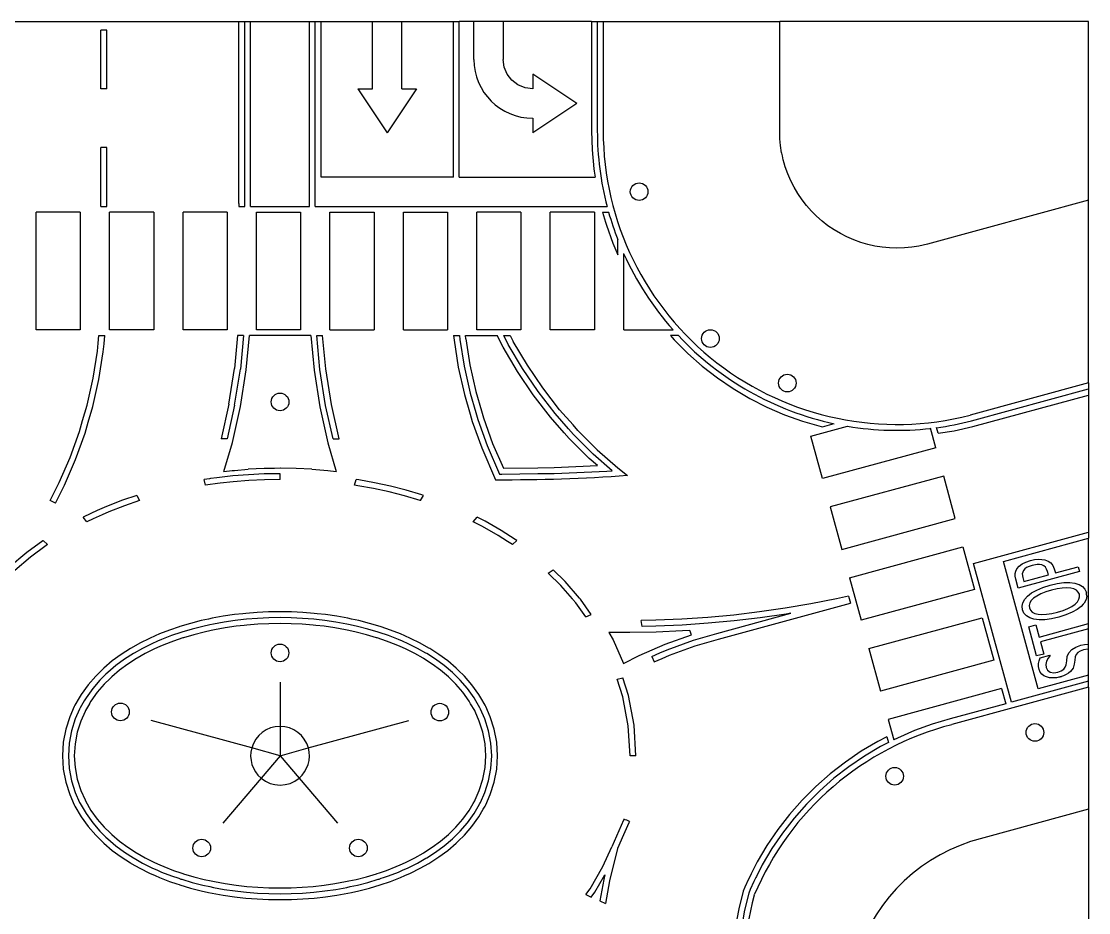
# Model space of a CAD drawing. Extents: x -550 to 0, y -1 to 500.
# Drawn here: x -363.3 to 0, y 196.6 to 500 of the extents above; entities that cross this region are included whole.
import ezdxf

# ---------------------------------------------------------------- set-up
doc = ezdxf.new("R2010")
doc.units = 0
doc.header["$LTSCALE"] = 25.4
doc.layers.get('0').update_dxf_attribs({"color": 13, "linetype": 'CONTINUOUS'})

msp = doc.modelspace()

# ---------------------------------------------------------------- linework, layer by layer
at = {"color": 0}
for p, q in [((-381.24, 500), (-289.24, 500)), ((-289.24, 497), (-289.24, 500)), ((-289.24, 500), (-287.24, 500)), ((-287.24, 499), (-287.24, 500)), ((-287.24, 500), (-285.24, 500)), ((-287.24, 437.01), (-287.24, 499)), ((-285.24, 437.01), (-285.24, 500)), ((-285.24, 500), (-265.24, 500)), ((-265.24, 437.01), (-265.24, 500)), ((-265.24, 500), (-263.24, 500)), ((-263.24, 437.01), (-263.24, 500)), ((-263.24, 500), (-261.24, 500)), ((-261.24, 500), (-243.74, 500)), ((-261.24, 447.01), (-261.24, 500)), ((-243.74, 500), (-233.74, 500)), ((-243.74, 477.01), (-243.74, 500)), ((-233.74, 500), (-216.24, 500)), ((-233.74, 477.01), (-233.74, 500)), ((-216.24, 500), (-214.24, 500)), ((-216.24, 447.01), (-216.24, 500)), ((-214.24, 447.01), (-214.24, 500)), ((-209.24, 500), (-214.24, 500)), ((-209.24, 487.01), (-209.24, 500)), ((-199.24, 500), (-209.24, 500)), ((-169.24, 500), (-199.24, 500)), ((-199.24, 500), (-199.24, 487.01)), ((-169.24, 500), (-169.24, 462.71)), ((-169.24, 500), (-167.24, 500)), ((-167.24, 500), (-167.24, 462.78)), ((-167.24, 500), (-165.24, 500)), ((-165.24, 500), (-165.24, 462.78)), ((-165.24, 500), (-105.1, 500)), ((0, 500), (-105.1, 500)), ((-105.1, 459.95), (-105.1, 500)), ((0, 439.13), (0, 500)), ((-336.24, 477.01), (-336.24, 497.01)), ((-334.24, 497.01), (-336.24, 497.01)), ((-334.24, 477.01), (-334.24, 497.01)), ((-289.24, 438.01), (-289.24, 497)), ((-189.24, 482.01), (-189.24, 477.01)), ((-174.24, 472.01), (-189.24, 482.01)), ((-334.24, 477.01), (-336.24, 477.01)), ((-248.74, 477.01), (-243.74, 477.01)), ((-248.74, 477.01), (-238.74, 462.01)), ((-228.74, 477.01), (-238.74, 462.01)), ((-233.74, 477.01), (-228.74, 477.01)), ((-174.24, 472.01), (-189.24, 462.01)), ((-189.24, 467.01), (-189.24, 462.01)), ((-104.89, 457.77), (-105.1, 459.95)), ((-104.5, 455.29), (-104.89, 457.77)), ((-334.24, 457.01), (-336.24, 457.01)), ((-336.24, 437.01), (-336.24, 457.01)), ((-334.24, 437.01), (-334.24, 457.01)), ((-104.46, 455.1), (-104.5, 455.29)), ((-104.25, 454.16), (-104.46, 455.1)), ((-103.95, 452.84), (-104.25, 454.16)), ((-103.64, 451.75), (-103.95, 452.84)), ((-103.25, 450.42), (-103.64, 451.75)), ((-216.24, 447.01), (-261.24, 447.01)), ((-214.24, 447.01), (-167.99, 447.01)), ((-102.4, 448.06), (-103.25, 450.42)), ((-101.4, 445.76), (-102.4, 448.06)), ((-100.26, 443.52), (-101.4, 445.76)), ((-98.98, 441.36), (-100.26, 443.52)), ((-97.57, 439.28), (-98.98, 441.36)), ((-336.24, 437.01), (-334.24, 437.01)), ((-289.24, 438.01), (-289.24, 437.01)), ((-289.24, 437.01), (-287.24, 437.01)), ((-285.24, 437.01), (-265.24, 437.01)), ((-263.24, 437.01), (-163.89, 437.01)), ((-96.03, 437.3), (-97.57, 439.28)), ((-94.37, 435.41), (-96.03, 437.3)), ((0, 439.13), (-54.82, 424.17)), ((0, 376.93), (0, 439.13)), ((-283.24, 435.01), (-268.24, 435.01)), ((-258.24, 435.01), (-243.24, 435.01)), ((-233.24, 435.01), (-218.24, 435.01)), ((-165.42, 435.01), (-165.1, 433.9)), ((-165.42, 435.01), (-163.36, 435.01)), ((-165.1, 433.9), (-164.46, 431.69)), ((-92.6, 433.64), (-94.37, 435.41)), ((-90.71, 431.98), (-92.6, 433.64)), ((-164.46, 431.69), (-164.15, 430.64)), ((-164.15, 430.64), (-161.94, 424.49)), ((-88.73, 430.44), (-90.71, 431.98)), ((-86.65, 429.03), (-88.73, 430.44)), ((-84.49, 427.75), (-86.65, 429.03)), ((-160.24, 420.57), (-160.24, 425.75)), ((-82.26, 426.61), (-84.49, 427.75)), ((-79.95, 425.61), (-82.26, 426.61)), ((-77.59, 424.76), (-79.95, 425.61)), ((-161.94, 424.49), (-160.24, 420.57)), ((-75.18, 424.06), (-77.59, 424.76)), ((-72.73, 423.51), (-75.18, 424.06)), ((-70.25, 423.12), (-72.73, 423.51)), ((-67.75, 422.88), (-70.25, 423.12)), ((-65.24, 422.81), (-67.75, 422.88)), ((-62.73, 422.88), (-65.24, 422.81)), ((-60.23, 423.12), (-62.73, 422.88)), ((-57.75, 423.51), (-60.23, 423.12)), ((-54.82, 424.17), (-57.75, 423.51)), ((-158.24, 395.01), (-158.24, 420.98)), ((-337.14, 390.4), (-336.89, 393.02)), ((-336.89, 393.02), (-334.88, 393.02)), ((-335.14, 390.22), (-334.88, 393.02)), ((-289.67, 393.01), (-290.74, 381.85)), ((-287.67, 393.01), (-289.67, 393.01)), ((-287.67, 393.01), (-288.75, 381.59)), ((-286.76, 381.34), (-285.66, 393.01)), ((-264.77, 393.01), (-285.66, 393.01)), ((-268.24, 395.01), (-283.24, 395.01)), ((-264.77, 393.01), (-263.65, 381.26)), ((-262.76, 393.01), (-260.75, 393.01)), ((-261.67, 381.51), (-262.76, 393.01)), ((-259.68, 381.76), (-260.75, 393.01)), ((-258.24, 395.01), (-243.24, 395.01)), ((-233.24, 395.01), (-218.24, 395.01)), ((-216.17, 393.01), (-216.02, 391.47)), ((-216.17, 393.01), (-214.16, 393.01)), ((-214.16, 393.01), (-214.04, 391.72)), ((-212.05, 391.97), (-212.15, 393.01)), ((-212.15, 393.01), (-201.35, 393.01)), ((-199.33, 389.06), (-201.35, 393.01)), ((-197.58, 390.02), (-199.11, 393.01)), ((-199.11, 393.01), (-196.85, 393)), ((-196.85, 393), (-195.83, 390.98)), ((-158.24, 395.01), (-141.44, 395.01)), ((-139.61, 393.01), (-142.31, 393.01)), ((-337.39, 387.74), (-337.14, 390.4)), ((-335.4, 387.49), (-335.14, 390.22)), ((-216.02, 391.47), (-214.57, 382.29)), ((-214.04, 391.72), (-212.6, 382.66)), ((-212.05, 391.97), (-210.64, 383.04)), ((-194.44, 380.78), (-199.33, 389.06)), ((-192.75, 381.85), (-197.58, 390.02)), ((-191.06, 382.93), (-195.83, 390.98)), ((-338.85, 378.49), (-337.39, 387.74)), ((-336.89, 378.12), (-335.4, 387.49)), ((-292.66, 369.68), (-290.74, 381.85)), ((-290.7, 369.31), (-288.75, 381.59)), ((-259.72, 369.17), (-261.67, 381.51)), ((-257.75, 369.55), (-259.68, 381.76)), ((-214.57, 382.29), (-212.49, 372.97)), ((-212.6, 382.66), (-210.55, 373.47)), ((-210.64, 383.04), (-208.61, 373.96)), ((-187.42, 374.01), (-192.75, 381.85)), ((-185.8, 375.18), (-191.06, 382.93)), ((-340.89, 369.36), (-338.85, 378.49)), ((-288.73, 368.93), (-286.76, 381.34)), ((-263.65, 381.26), (-261.68, 368.8)), ((-189.04, 372.83), (-194.44, 380.78)), ((-180.06, 367.78), (-185.8, 375.18)), ((0, 376.93), (-40.37, 365.92)), ((-39.87, 363.98), (0, 374.86)), ((0, 376.93), (0, 374.86)), ((0, 374.86), (0, 372.79)), ((-212.49, 372.97), (-210.55, 366.3)), ((-210.55, 373.47), (-208.63, 366.86)), ((-208.61, 373.96), (-206.71, 367.42)), ((-183.15, 365.23), (-189.04, 372.83)), ((-181.6, 366.51), (-187.42, 374.01)), ((-39.4, 362.03), (0, 372.79)), ((0, 372.79), (0, 326.14)), ((-342.42, 364.1), (-340.89, 369.36)), ((-340.5, 363.54), (-338.96, 368.86)), ((-292.66, 369.68), (-295.31, 357.83)), ((-290.7, 369.31), (-293.26, 357.83)), ((-291.47, 356.67), (-288.73, 368.93)), ((-261.68, 368.8), (-258.93, 356.49)), ((-257.18, 357.83), (-259.72, 369.17)), ((-255.13, 357.83), (-257.75, 369.55)), ((-206.71, 367.42), (-206.02, 365.03)), ((-175.5, 362.61), (-180.06, 367.78)), ((-343.51, 360.37), (-342.42, 364.1)), ((-341.6, 359.75), (-340.5, 363.54)), ((-210.55, 366.3), (-209.82, 363.8)), ((-209.82, 363.8), (-206.59, 354.81)), ((-208.63, 366.86), (-207.92, 364.42)), ((-207.92, 364.42), (-204.73, 355.55)), ((-206.02, 365.03), (-202.87, 356.29)), ((-178.5, 359.97), (-183.15, 365.23)), ((-177, 361.29), (-181.6, 366.51)), ((-346.68, 351.56), (-343.51, 360.37)), ((-344.82, 350.82), (-341.6, 359.75)), ((-176.79, 358.02), (-178.5, 359.97)), ((-175.33, 359.39), (-177, 361.29)), ((-173.87, 360.76), (-175.5, 362.61)), ((-167.25, 354.14), (-173.87, 360.76)), ((-94.52, 358.8), (-82.05, 362.21)), ((-90.64, 361.94), (-86.57, 363.05)), ((-51.98, 354.86), (-53.78, 361.46)), ((-51.24, 359.75), (-51.77, 361.68)), ((-293.26, 357.83), (-295.31, 357.83)), ((-294.35, 346.77), (-291.47, 356.67)), ((-258.93, 356.49), (-256.1, 346.77)), ((-257.18, 357.83), (-255.13, 357.83)), ((-202.87, 356.29), (-199.22, 347.86)), ((-169.99, 351.22), (-176.79, 358.02)), ((-168.62, 352.68), (-175.33, 359.39)), ((-90.57, 344.33), (-94.52, 358.8)), ((-206.59, 354.81), (-201.86, 343.89)), ((-204.73, 355.55), (-200.54, 345.87)), ((-162.2, 347.02), (-168.62, 352.68)), ((-167.25, 354.14), (-160.23, 347.95)), ((-51.98, 354.86), (-90.57, 344.33)), ((-350.4, 342.97), (-346.68, 351.56)), ((-348.59, 342.11), (-344.82, 350.82)), ((-167.18, 348.75), (-169.99, 351.22)), ((-294.35, 346.77), (-291.53, 347.08)), ((-291.53, 347.08), (-290.72, 347.15)), ((-290.72, 347.15), (-286.1, 347.51)), ((-275.24, 344.01), (-275.24, 346.01)), ((-264.37, 347.51), (-269.8, 347.77)), ((-264.37, 347.51), (-258.94, 347.08)), ((-258.94, 347.08), (-256.1, 346.77)), ((-160.23, 347.95), (-156.96, 345.41)), ((-49.35, 345.22), (-87.94, 334.69)), ((-45.4, 330.75), (-49.35, 345.22)), ((-353.48, 336.9), (-350.4, 342.97)), ((-351.7, 336), (-348.59, 342.11)), ((-300.58, 342.06), (-301.11, 344.01)), ((-296.72, 344.65), (-298.92, 344.33)), ((-249.9, 342.06), (-249.36, 344.01)), ((-324.02, 338.62), (-323.04, 336.84)), ((-227.43, 336.84), (-226.45, 338.62)), ((-351.7, 336), (-353.48, 336.9)), ((-87.94, 334.69), (-83.99, 320.22)), ((-340.97, 329.61), (-342.28, 331.2)), ((-209.5, 329.61), (-208.19, 331.2)), ((-83.99, 320.22), (-45.4, 330.75)), ((-39.16, 315.46), (0, 326.14)), ((-28.98, 316.16), (0, 324.07)), ((0, 326.14), (0, 324.07)), ((0, 294.96), (0, 324.07)), ((-355.89, 323.25), (-354.35, 321.86)), ((-196.12, 321.86), (-194.59, 323.25)), ((-81.36, 310.57), (-42.77, 321.1)), ((-42.77, 321.1), (-38.82, 306.63)), ((-17.14, 272.75), (-28.98, 316.16)), ((-183.98, 312.17), (-182.3, 313.31)), ((-26.26, 268.18), (-39.16, 315.46)), ((-3.1, 312.7), (-24, 307)), ((-11.34, 312.21), (-3.54, 314.33)), ((-3.54, 314.33), (-3.1, 312.7)), ((-81.36, 310.57), (-77.41, 296.1)), ((-22.06, 309.28), (-13.71, 311.56)), ((-38.82, 306.63), (-77.41, 296.1)), ((-0.71, 305.13), (-0.76, 305.58)), ((-125.99, 289.69), (-81.08, 301.94)), ((-94.51, 301.67), (-103.25, 300.19)), ((-85.81, 303.37), (-94.51, 301.67)), ((-81.72, 304.28), (-85.81, 303.37)), ((-81.72, 304.28), (-81.08, 301.94)), ((-0.62, 304.35), (-0.71, 305.13)), ((-171.14, 297.28), (-169.28, 298.12)), ((-126.53, 291.61), (-101.36, 298.48)), ((-112.02, 298.93), (-120.82, 297.89)), ((-103.25, 300.19), (-112.02, 298.93)), ((-102.94, 298.22), (-111.76, 296.95)), ((-101.36, 298.48), (-102.94, 298.22)), ((-147.35, 296.09), (-152.36, 296)), ((-151.94, 294.01), (-152.36, 296)), ((-138.49, 296.47), (-147.35, 296.09)), ((-138.38, 294.47), (-147.29, 294.09)), ((-129.65, 297.07), (-138.49, 296.47)), ((-129.49, 295.07), (-138.38, 294.47)), ((-120.82, 297.89), (-129.65, 297.07)), ((-120.61, 295.9), (-129.49, 295.07)), ((-111.76, 296.95), (-120.61, 295.9)), ((-20.41, 293.82), (-17.94, 294.5)), ((-17.94, 294.5), (-16.81, 290.38)), ((-16.81, 290.38), (0, 294.96)), ((0, 293.21), (0, 294.96)), ((-156.19, 291.94), (-163.34, 291.99)), ((-163.34, 291.99), (-161.88, 289.47)), ((-147.23, 292.09), (-156.19, 291.94)), ((-147.29, 294.09), (-151.94, 294.01)), ((-138.27, 292.48), (-147.23, 292.09)), ((-144.17, 287.95), (-135.18, 291.18)), ((-135.71, 292.65), (-138.27, 292.48)), ((-135.18, 291.18), (-135.71, 292.65)), ((-134.5, 289.3), (-126.53, 291.61)), ((-17.71, 283.95), (-20.41, 293.82)), ((0, 293.21), (-16.37, 288.74)), ((0, 287.98), (0, 293.21)), ((-161.88, 289.47), (-158.28, 281.43)), ((-152.99, 284.13), (-144.17, 287.95)), ((-143.43, 286.08), (-134.5, 289.3)), ((-142.69, 284.22), (-133.89, 287.4)), ((-133.89, 287.4), (-125.99, 289.69)), ((-16.37, 288.74), (-15.24, 284.62)), ((0, 286.21), (0, 287.98)), ((-158.28, 281.43), (-152.99, 284.13)), ((-148.71, 283.8), (-145.96, 284.99)), ((-148.71, 283.8), (-147.92, 281.96)), ((-145.96, 284.99), (-143.43, 286.08)), ((-145.17, 283.15), (-142.69, 284.22)), ((-15.24, 284.62), (-17.71, 283.95)), ((-16.5, 283.32), (-13.18, 284.23)), ((-13.18, 284.23), (-13.14, 284.11)), ((0, 277.42), (0, 286.21)), ((-147.92, 281.96), (-145.17, 283.15)), ((-160.51, 276.05), (-158.55, 276.5)), ((0, 277.42), (-17.14, 272.75)), ((-9.21, 276.98), (-10.17, 276.72)), ((0, 275.89), (0, 277.42)), ((-275.24, 275), (-275.24, 260)), ((-29.61, 272.86), (-68.2, 262.33)), ((0, 273.28), (-46.56, 260.57)), ((-29.61, 272.86), (-28.19, 267.66)), ((0, 275.35), (-26.26, 268.18)), ((0, 275.35), (0, 275.89)), ((0, 273.28), (0, 275.35)), ((0, 273.28), (0, 231.81)), ((-28.19, 267.66), (-47.1, 262.5)), ((-284.87, 252.63), (-319.12, 261.98)), ((-265.61, 252.63), (-231.35, 261.98)), ((-68.2, 262.33), (-66.31, 255.4)), ((-275.24, 260), (-275.24, 252)), ((-68.66, 256.45), (-68.13, 254.48)), ((-275.24, 250), (-284.87, 252.63)), ((-275.24, 250), (-265.61, 252.63)), ((-275.24, 252), (-275.24, 250)), ((-275.24, 250), (-281.7, 242.39)), ((-275.24, 250), (-268.78, 242.39)), ((-154.1, 250), (-156.1, 250)), ((-281.7, 242.39), (-294.76, 227)), ((-268.78, 242.39), (-255.72, 227)), ((0, 231.81), (-35.72, 222.07)), ((0, 231.81), (0, 0)), ((-158.35, 228.02), (-162.25, 219)), ((-158.24, 228.23), (-158.35, 228.02)), ((-156.53, 227.16), (-158.3, 223.08)), ((-156.33, 227.57), (-156.53, 227.16)), ((-158.3, 223.08), (-160.35, 218.36)), ((-165.31, 212.28), (-162.25, 219)), ((-160.35, 218.36), (-163.08, 207.44)), ((-165.04, 207.86), (-166.38, 200.56)), ((-164.64, 209.46), (-165.04, 207.86)), ((-163.08, 207.44), (-164.51, 199.71)), ((-171.14, 202.72), (-169.28, 201.88)), ((-166.38, 200.56), (-164.51, 199.71))]:
    msp.add_line(p, q, dxfattribs=at)
at = {"color": 7}
for p, q in [((-358.24, 395.01), (-358.24, 435.01)), ((-343.24, 435.01), (-358.24, 435.01)), ((-343.24, 435.01), (-343.24, 395.01)), ((-333.24, 395.01), (-333.24, 435.01)), ((-318.24, 435.01), (-333.24, 435.01)), ((-308.24, 395.01), (-308.24, 435.01)), ((-293.24, 435.01), (-308.24, 435.01)), ((-293.24, 435.01), (-293.24, 395.01)), ((-283.24, 395.01), (-283.24, 435.01)), ((-268.24, 435.01), (-268.24, 395.01)), ((-258.24, 395.01), (-258.24, 435.01)), ((-243.24, 435.01), (-243.24, 395.01)), ((-233.24, 395.01), (-233.24, 435.01)), ((-218.24, 435.01), (-218.24, 395.01)), ((-208.24, 395.01), (-208.24, 435.01)), ((-193.24, 435.01), (-208.24, 435.01)), ((-193.24, 435.01), (-193.24, 395.01)), ((-183.24, 395.01), (-183.24, 435.01)), ((-168.24, 435.01), (-183.24, 435.01)), ((-168.24, 435.01), (-168.24, 395.01)), ((-343.24, 395.01), (-358.24, 395.01)), ((-318.24, 395.01), (-333.24, 395.01)), ((-293.24, 395.01), (-308.24, 395.01)), ((-193.24, 395.01), (-208.24, 395.01)), ((-168.24, 395.01), (-183.24, 395.01)), ((-338.96, 368.86), (-336.89, 378.12)), ((-74.78, 286.45), (-36.19, 296.98)), ((-36.19, 296.98), (-32.24, 282.51)), ((-74.78, 286.45), (-70.83, 271.98)), ((-32.24, 282.51), (-70.83, 271.98))]:
    msp.add_line(p, q, dxfattribs=at)
at = {"color": 250}
msp.add_line((-318.24, 435.01), (-318.24, 395.01), dxfattribs=at)
at = {"color": 0}
for points in [[(-189.24, 477.01, 0), (-191.82, 477.36, 0), (-194.24, 478.35, 0), (-196.31, 479.94, 0), (-197.9, 482.01, 0), (-198.9, 484.43, 0), (-199.24, 487.01, 0)], [(-169.24, 462.71, 0), (-169.03, 456.25, 0), (-168.42, 449.8, 0)], [(-168.42, 449.8, 0), (-168.42, 449.74, 0), (-168.3, 449.01, 0)], [(-168.3, 449.01, 0), (-167.99, 447.01, 0)], [(-142.31, 393.01, 0), (-141.75, 392.37, 0), (-141.05, 391.58, 0), (-136.43, 386.96, 0), (-131.53, 382.64, 0), (-126.37, 378.64, 0), (-120.96, 374.96, 0), (-115.34, 371.64, 0), (-109.52, 368.67, 0), (-103.52, 366.08, 0), (-97.38, 363.86, 0), (-95.78, 363.4, 0)], [(-95.78, 363.4, 0), (-91.1, 362.04, 0), (-90.64, 361.94, 0)], [(-51.24, 359.75, 0), (-45.75, 360.62, 0), (-39.4, 362.03, 0)], [(-275.24, 346.01, 0), (-280.61, 345.92, 0), (-285.98, 345.67, 0), (-291.35, 345.25, 0), (-294.91, 344.85, 0)], [(-279.03, 347.8, 0), (-280.67, 347.77, 0), (-286.1, 347.51, 0)], [(-277.13, 347.83, 0), (-279.03, 347.8, 0)], [(-275.24, 347.86, 0), (-277.13, 347.83, 0)], [(-275.06, 347.86, 0), (-275.24, 347.86, 0)], [(-269.8, 347.77, 0), (-275.06, 347.86, 0)], [(-200.54, 345.87, 0), (-199.78, 345.85, 0), (-187.5, 346.02, 0), (-181.9, 346.09, 0), (-164.04, 346.88, 0), (-162.2, 347.02, 0)], [(-199.22, 347.86, 0), (-187.53, 348.02, 0), (-181.96, 348.09, 0), (-167.18, 348.75, 0)], [(-299.24, 344.28, 0), (-301.11, 344.01, 0)], [(-299.85, 342.17, 0), (-300.58, 342.06, 0)], [(-295.64, 342.75, 0), (-296.47, 342.66, 0), (-299.85, 342.17, 0)], [(-298.92, 344.33, 0), (-299.24, 344.28, 0)], [(-294.91, 344.85, 0), (-296.72, 344.65, 0)], [(-275.24, 344.01, 0), (-280.55, 343.93, 0), (-285.86, 343.67, 0), (-291.16, 343.25, 0), (-295.64, 342.75, 0)], [(-227.43, 336.84, 0), (-227.55, 336.88, 0), (-232.84, 338.45, 0), (-238.13, 339.79, 0), (-243.42, 340.94, 0), (-248.71, 341.89, 0), (-249.9, 342.06, 0)], [(-226.45, 338.62, 0), (-226.95, 338.79, 0), (-232.31, 340.38, 0), (-237.67, 341.74, 0), (-243.03, 342.9, 0), (-248.39, 343.87, 0), (-249.36, 344.01, 0)], [(-324.02, 338.62, 0), (-328.9, 336.97, 0), (-334.28, 334.88, 0), (-337.46, 333.48, 0), (-339.68, 332.5, 0), (-342.28, 331.2, 0)], [(-323.04, 336.84, 0), (-328.21, 335.09, 0), (-333.51, 333.03, 0), (-335.76, 332.04, 0)], [(-335.76, 332.04, 0), (-338.83, 330.69, 0), (-340.97, 329.61, 0)], [(-195.22, 323.66, 0), (-199.94, 326.7, 0), (-205.38, 329.79, 0), (-208.19, 331.2, 0)], [(-197.81, 322.95, 0), (-200.97, 324.99, 0), (-206.32, 328.02, 0), (-209.5, 329.61, 0)], [(-194.59, 323.25, 0), (-195.22, 323.66, 0)], [(-354.35, 321.86, 0), (-354.86, 321.54, 0), (-360.22, 317.59, 0), (-365.55, 313.08, 0), (-366.49, 312.17, 0)], [(-355.89, 323.25, 0), (-356, 323.18, 0), (-361.46, 319.16, 0), (-362.78, 318.05, 0)], [(-196.12, 321.86, 0), (-197.81, 322.95, 0)], [(-362.78, 318.05, 0), (-366.33, 315.05, 0)], [(-24, 307, 0), (-24.84, 310.08, 0), (-25.04, 311.11, 0), (-25.04, 312.02, 0), (-24.83, 312.85, 0), (-24.41, 313.64, 0), (-23.67, 314.5, 0), (-22.68, 315.27, 0), (-21.4, 315.93, 0), (-19.81, 316.46, 0)], [(-19.81, 316.46, 0), (-18.47, 316.76, 0), (-17.16, 316.88, 0), (-15.94, 316.85, 0), (-14.87, 316.66, 0), (-13.75, 316.23, 0), (-12.85, 315.61, 0), (-12.18, 314.75, 0), (-11.71, 313.59, 0), (-11.34, 312.21, 0)], [(-173.25, 303.58, 0), (-178.2, 309.29, 0), (-182.3, 313.31, 0)], [(-13.71, 311.56, 0), (-14.01, 312.67, 0), (-14.32, 313.55, 0), (-14.72, 314.2, 0), (-15.26, 314.65, 0), (-15.97, 314.94, 0), (-16.72, 315.08, 0), (-17.49, 315.1, 0), (-19.28, 314.79, 0), (-20.28, 314.46, 0), (-21.1, 314.05, 0), (-21.75, 313.58, 0), (-22.23, 313.04, 0), (-22.6, 311.96, 0), (-22.43, 310.63, 0), (-22.06, 309.28, 0)], [(-175.72, 303.37, 0), (-179.66, 307.92, 0), (-183.98, 312.17, 0)], [(-20.78, 304.37, 0), (-19.41, 305.41, 0), (-17.67, 306.39, 0), (-15.57, 307.28, 0), (-13.13, 308.05, 0), (-10.68, 308.61, 0), (-8.43, 308.92, 0), (-6.42, 308.97, 0), (-4.69, 308.76, 0), (-3.69, 308.45, 0)], [(-12.66, 306.35, 0), (-14.6, 305.75, 0), (-16.27, 305.08, 0), (-17.65, 304.36, 0), (-18.72, 303.62, 0), (-19.52, 302.82, 0), (-20.02, 302, 0), (-20.23, 301.16, 0), (-20.14, 300.31, 0)], [(-3.17, 304.94, 0), (-3.52, 305.71, 0), (-4.13, 306.32, 0), (-4.99, 306.77, 0), (-6.09, 307.06, 0), (-7.42, 307.17, 0), (-8.96, 307.09, 0), (-10.71, 306.81, 0), (-12.66, 306.35, 0)], [(-3.69, 308.45, 0), (-3.2, 308.3, 0), (-2.06, 307.6, 0), (-1.25, 306.69, 0), (-0.95, 306, 0)], [(-0.95, 306, 0), (-0.76, 305.58, 0)], [(-175.57, 303.2, 0), (-175.72, 303.37, 0)], [(-171.14, 297.28, 0), (-174.56, 302.03, 0), (-175.57, 303.2, 0)], [(-173.1, 303.4, 0), (-173.25, 303.58, 0)], [(-169.28, 298.12, 0), (-172.99, 303.27, 0), (-173.1, 303.4, 0)], [(-22.54, 299.64, 0), (-22.68, 300.88, 0), (-22.41, 302.1, 0), (-21.77, 303.27, 0), (-20.78, 304.37, 0)], [(-1.83, 301.62, 0), (-2.53, 300.85, 0), (-3.91, 299.8, 0), (-5.66, 298.83, 0), (-7.75, 297.95, 0), (-10.16, 297.19, 0), (-12.67, 296.61, 0), (-14.9, 296.31, 0), (-16.88, 296.27, 0), (-18.63, 296.47, 0), (-20.06, 296.92, 0), (-21.2, 297.6, 0), (-22.04, 298.51, 0), (-22.54, 299.64, 0)], [(-17.23, 298.17, 0), (-15.91, 298.07, 0), (-14.35, 298.15, 0), (-12.58, 298.43, 0), (-10.63, 298.89, 0), (-8.71, 299.48, 0), (-7.07, 300.14, 0), (-5.7, 300.85, 0), (-4.61, 301.62, 0), (-3.8, 302.43, 0), (-3.29, 303.26, 0), (-3.08, 304.09, 0), (-3.17, 304.94, 0)], [(-0.62, 304.35, 0), (-0.87, 303.15, 0), (-1.51, 301.98, 0), (-1.83, 301.62, 0)], [(-290.73, 298.02, 0), (-294.54, 297.47, 0)], [(-287.89, 298.34, 0), (-290.73, 298.02, 0)], [(-286.89, 298.45, 0), (-287.89, 298.34, 0)], [(-283.02, 298.76, 0), (-286.89, 298.45, 0)], [(-279.13, 298.94, 0), (-283.02, 298.76, 0)], [(-275.24, 299, 0), (-279.13, 298.94, 0)], [(-271.34, 298.94, 0), (-275.24, 299, 0)], [(-267.46, 298.76, 0), (-271.34, 298.94, 0)], [(-263.59, 298.45, 0), (-267.46, 298.76, 0)], [(-262.58, 298.34, 0), (-263.59, 298.45, 0)], [(-259.74, 298.02, 0), (-262.58, 298.34, 0)], [(-255.93, 297.47, 0), (-259.74, 298.02, 0)], [(-20.14, 300.31, 0), (-19.78, 299.51, 0), (-19.19, 298.9, 0), (-18.35, 298.45, 0), (-17.23, 298.17, 0)], [(-305.69, 295.05, 0), (-309.29, 293.99, 0)], [(-302.03, 295.99, 0), (-305.69, 295.05, 0)], [(-299.54, 296.52, 0), (-302.03, 295.99, 0)], [(-299.12, 294.57, 0), (-301.57, 294.04, 0)], [(-298.31, 296.79, 0), (-299.54, 296.52, 0)], [(-297.92, 294.83, 0), (-299.12, 294.57, 0)], [(-294.54, 297.47, 0), (-298.31, 296.79, 0)], [(-294.22, 295.49, 0), (-297.92, 294.83, 0)], [(-290.48, 296.04, 0), (-294.22, 295.49, 0)], [(-287.67, 296.35, 0), (-290.48, 296.04, 0)], [(-287.45, 294.36, 0), (-290.22, 294.05, 0)], [(-286.7, 296.46, 0), (-287.67, 296.35, 0)], [(-286.51, 294.47, 0), (-287.45, 294.36, 0)], [(-282.89, 296.76, 0), (-286.7, 296.46, 0)], [(-282.77, 294.77, 0), (-286.51, 294.47, 0)], [(-279.07, 296.94, 0), (-282.89, 296.76, 0)], [(-279.01, 294.94, 0), (-282.77, 294.77, 0)], [(-275.24, 297, 0), (-279.07, 296.94, 0)], [(-275.24, 295, 0), (-279.01, 294.94, 0)], [(-271.4, 296.94, 0), (-275.24, 297, 0)], [(-271.47, 294.94, 0), (-275.24, 295, 0)], [(-267.71, 294.77, 0), (-271.47, 294.94, 0)], [(-267.58, 296.76, 0), (-271.4, 296.94, 0)], [(-263.97, 294.47, 0), (-267.71, 294.77, 0)], [(-263.78, 296.46, 0), (-267.58, 296.76, 0)], [(-263.03, 294.36, 0), (-263.97, 294.47, 0)], [(-262.8, 296.35, 0), (-263.78, 296.46, 0)], [(-260.25, 294.05, 0), (-263.03, 294.36, 0)], [(-260, 296.04, 0), (-262.8, 296.35, 0)], [(-256.25, 295.49, 0), (-260, 296.04, 0)], [(-252.55, 294.83, 0), (-256.25, 295.49, 0)], [(-252.17, 296.79, 0), (-255.93, 297.47, 0)], [(-251.36, 294.57, 0), (-252.55, 294.83, 0)], [(-250.93, 296.52, 0), (-252.17, 296.79, 0)], [(-248.9, 294.04, 0), (-251.36, 294.57, 0)], [(-248.45, 295.99, 0), (-250.93, 296.52, 0)], [(-244.78, 295.05, 0), (-248.45, 295.99, 0)], [(-241.18, 293.99, 0), (-244.78, 295.05, 0)], [(-317.74, 290.8, 0), (-319.68, 289.95, 0)], [(-316.29, 291.44, 0), (-317.74, 290.8, 0)], [(-312.83, 292.79, 0), (-316.29, 291.44, 0)], [(-312.15, 290.91, 0), (-315.53, 289.59, 0)], [(-309.62, 293.87, 0), (-312.83, 292.79, 0)], [(-308.98, 291.98, 0), (-312.15, 290.91, 0)], [(-309.29, 293.99, 0), (-309.62, 293.87, 0)], [(-308.69, 292.08, 0), (-308.98, 291.98, 0)], [(-305.16, 293.12, 0), (-308.69, 292.08, 0)], [(-304.63, 291.19, 0), (-308.08, 290.17, 0)], [(-301.57, 294.04, 0), (-305.16, 293.12, 0)], [(-301.11, 292.09, 0), (-304.63, 291.19, 0)], [(-298.69, 292.61, 0), (-301.11, 292.09, 0)], [(-297.53, 292.87, 0), (-298.69, 292.61, 0)], [(-293.9, 293.52, 0), (-297.53, 292.87, 0)], [(-290.22, 294.05, 0), (-293.9, 293.52, 0)], [(-256.58, 293.52, 0), (-260.25, 294.05, 0)], [(-252.94, 292.87, 0), (-256.58, 293.52, 0)], [(-251.78, 292.61, 0), (-252.94, 292.87, 0)], [(-249.36, 292.09, 0), (-251.78, 292.61, 0)], [(-245.84, 291.19, 0), (-249.36, 292.09, 0)], [(-245.31, 293.12, 0), (-248.9, 294.04, 0)], [(-242.39, 290.17, 0), (-245.84, 291.19, 0)], [(-241.78, 292.08, 0), (-245.31, 293.12, 0)], [(-241.49, 291.98, 0), (-241.78, 292.08, 0)], [(-238.33, 290.91, 0), (-241.49, 291.98, 0)], [(-240.85, 293.87, 0), (-241.18, 293.99, 0)], [(-237.64, 292.79, 0), (-240.85, 293.87, 0)], [(-234.95, 289.59, 0), (-238.33, 290.91, 0)], [(-234.18, 291.44, 0), (-237.64, 292.79, 0)], [(-232.73, 290.8, 0), (-234.18, 291.44, 0)], [(-230.8, 289.95, 0), (-232.73, 290.8, 0)], [(-322.98, 288.3, 0), (-325.9, 286.65, 0)], [(-319.68, 289.95, 0), (-322.98, 288.3, 0)], [(-318.83, 288.14, 0), (-322.04, 286.53, 0)], [(-316.94, 288.97, 0), (-318.83, 288.14, 0)], [(-316.13, 287.14, 0), (-317.97, 286.33, 0)], [(-315.53, 289.59, 0), (-316.94, 288.97, 0)], [(-314.76, 287.75, 0), (-316.13, 287.14, 0)], [(-311.46, 289.03, 0), (-314.76, 287.75, 0)], [(-308.34, 290.09, 0), (-311.46, 289.03, 0)], [(-308.08, 290.17, 0), (-308.34, 290.09, 0)], [(-242.14, 290.09, 0), (-242.39, 290.17, 0)], [(-239.01, 289.03, 0), (-242.14, 290.09, 0)], [(-235.71, 287.75, 0), (-239.01, 289.03, 0)], [(-234.34, 287.14, 0), (-235.71, 287.75, 0)], [(-233.54, 288.97, 0), (-234.95, 289.59, 0)], [(-232.5, 286.33, 0), (-234.34, 287.14, 0)], [(-231.65, 288.14, 0), (-233.54, 288.97, 0)], [(-228.44, 286.53, 0), (-231.65, 288.14, 0)], [(-227.49, 288.3, 0), (-230.8, 289.95, 0)], [(-224.58, 286.65, 0), (-227.49, 288.3, 0)], [(-13.14, 284.11, 0), (-13.81, 283.21, 0), (-14.33, 282.17, 0), (-14.58, 281.1, 0), (-14.48, 280.07, 0), (-13.98, 279.1, 0), (-13.08, 278.48, 0), (-11.89, 278.24, 0), (-10.51, 278.43, 0), (-9.34, 278.86, 0), (-8.5, 279.42, 0), (-7.95, 280.11, 0), (-7.67, 280.93, 0), (-7.48, 282.34, 0), (-7.26, 283.74, 0), (-6.73, 285.06, 0), (-5.78, 286.14, 0), (-4.41, 286.98, 0), (-2.65, 287.62, 0), (-1.42, 287.88, 0), (-0.16, 287.98, 0), (0, 287.98, 0)], [(-329.31, 284.47, 0), (-332.33, 282.25, 0)], [(-326.19, 286.48, 0), (-329.31, 284.47, 0)], [(-325.16, 284.76, 0), (-328.18, 282.82, 0)], [(-325.9, 286.65, 0), (-326.19, 286.48, 0)], [(-324.91, 284.91, 0), (-325.16, 284.76, 0)], [(-322.04, 286.53, 0), (-324.91, 284.91, 0)], [(-321.1, 284.77, 0), (-323.92, 283.17, 0)], [(-317.97, 286.33, 0), (-321.1, 284.77, 0)], [(-229.38, 284.77, 0), (-232.5, 286.33, 0)], [(-226.55, 283.17, 0), (-229.38, 284.77, 0)], [(-225.56, 284.91, 0), (-228.44, 286.53, 0)], [(-225.32, 284.76, 0), (-225.56, 284.91, 0)], [(-222.3, 282.82, 0), (-225.32, 284.76, 0)], [(-224.28, 286.48, 0), (-224.58, 286.65, 0)], [(-221.16, 284.47, 0), (-224.28, 286.48, 0)], [(-218.14, 282.25, 0), (-221.16, 284.47, 0)], [(0, 286.21, 0), (-0.28, 286.25, 0), (-1.75, 286.04, 0), (-2.86, 285.64, 0), (-3.69, 285.12, 0), (-4.24, 284.47, 0), (-4.54, 283.65, 0), (-4.72, 282.49, 0), (-4.89, 281.17, 0), (-5.29, 279.84, 0), (-5.67, 279.23, 0), (-6.19, 278.64, 0), (-6.85, 278.1, 0), (-7.65, 277.61, 0), (-8.61, 277.18, 0), (-9.21, 276.98, 0)], [(-335.23, 279.8, 0), (-335.9, 279.13, 0)], [(-332.33, 282.25, 0), (-335.23, 279.8, 0)], [(-331.09, 280.68, 0), (-333.88, 278.32, 0)], [(-328.18, 282.82, 0), (-331.09, 280.68, 0)], [(-327.04, 281.17, 0), (-329.85, 279.1, 0)], [(-324.12, 283.05, 0), (-327.04, 281.17, 0)], [(-323.92, 283.17, 0), (-324.12, 283.05, 0)], [(-226.35, 283.05, 0), (-226.55, 283.17, 0)], [(-223.43, 281.17, 0), (-226.35, 283.05, 0)], [(-220.62, 279.1, 0), (-223.43, 281.17, 0)], [(-219.38, 280.68, 0), (-222.3, 282.82, 0)], [(-216.59, 278.32, 0), (-219.38, 280.68, 0)], [(-215.25, 279.8, 0), (-218.14, 282.25, 0)], [(-214.57, 279.13, 0), (-215.25, 279.8, 0)], [(-16.85, 279.31, 0), (-17.04, 280.33, 0), (-17.04, 281.35, 0), (-16.85, 282.35, 0), (-16.5, 283.32, 0)], [(-337.99, 277.09, 0), (-340.58, 274.1, 0)], [(-335.9, 279.13, 0), (-337.99, 277.09, 0)], [(-334.5, 277.71, 0), (-336.53, 275.72, 0)], [(-333.1, 276.28, 0), (-335.07, 274.35, 0)], [(-333.88, 278.32, 0), (-334.5, 277.71, 0)], [(-332.53, 276.84, 0), (-333.1, 276.28, 0)], [(-329.85, 279.1, 0), (-332.53, 276.84, 0)], [(-217.94, 276.84, 0), (-220.62, 279.1, 0)], [(-217.37, 276.28, 0), (-217.94, 276.84, 0)], [(-215.41, 274.35, 0), (-217.37, 276.28, 0)], [(-215.97, 277.71, 0), (-216.59, 278.32, 0)], [(-213.95, 275.72, 0), (-215.97, 277.71, 0)], [(-212.49, 277.09, 0), (-214.57, 279.13, 0)], [(-209.9, 274.1, 0), (-212.49, 277.09, 0)], [(-154.1, 250, 0), (-154.75, 260.43, 0), (-156.66, 270.51, 0), (-158.55, 276.5, 0)], [(-10.17, 276.72, 0), (-10.99, 276.55, 0), (-12.16, 276.46, 0), (-13.28, 276.55, 0), (-14.33, 276.81, 0), (-15.25, 277.23, 0), (-15.98, 277.78, 0), (-16.51, 278.47, 0), (-16.85, 279.31, 0)], [(-340.58, 274.1, 0), (-342.95, 270.8, 0)], [(-339, 272.86, 0), (-341.27, 269.71, 0)], [(-336.53, 275.72, 0), (-339, 272.86, 0)], [(-335.07, 274.35, 0), (-337.43, 271.62, 0)], [(-213.04, 271.62, 0), (-215.41, 274.35, 0)], [(-211.47, 272.86, 0), (-213.95, 275.72, 0)], [(-209.2, 269.71, 0), (-211.47, 272.86, 0)], [(-207.52, 270.8, 0), (-209.9, 274.1, 0)], [(-156.1, 250, 0), (-156.74, 260.18, 0), (-158.6, 270.02, 0), (-160.51, 276.05, 0)], [(-343.58, 269.72, 0), (-345.06, 267.17, 0)], [(-342.95, 270.8, 0), (-343.58, 269.72, 0)], [(-341.27, 269.71, 0), (-341.85, 268.72, 0)], [(-337.43, 271.62, 0), (-339.59, 268.62, 0)], [(-210.88, 268.62, 0), (-213.04, 271.62, 0)], [(-208.62, 268.71, 0), (-209.2, 269.71, 0)], [(-206.89, 269.72, 0), (-207.52, 270.8, 0)], [(-205.42, 267.17, 0), (-206.89, 269.72, 0)], [(-345.27, 266.71, 0), (-346.82, 263.23, 0)], [(-345.06, 267.17, 0), (-345.27, 266.71, 0)], [(-343.44, 265.89, 0), (-344.95, 262.52, 0)], [(-343.27, 266.26, 0), (-343.44, 265.89, 0)], [(-341.85, 268.72, 0), (-343.27, 266.26, 0)], [(-341.49, 265.35, 0), (-341.61, 265.07, 0)], [(-340.12, 267.71, 0), (-341.49, 265.35, 0)], [(-340.08, 267.78, 0), (-340.12, 267.71, 0)], [(-339.59, 268.62, 0), (-340.08, 267.78, 0)], [(-210.35, 267.71, 0), (-210.88, 268.62, 0)], [(-208.98, 265.35, 0), (-210.35, 267.71, 0)], [(-208.86, 265.07, 0), (-208.98, 265.35, 0)], [(-207.2, 266.26, 0), (-208.62, 268.71, 0)], [(-207.03, 265.89, 0), (-207.2, 266.26, 0)], [(-205.53, 262.52, 0), (-207.03, 265.89, 0)], [(-205.21, 266.71, 0), (-205.42, 267.17, 0)], [(-203.66, 263.23, 0), (-205.21, 266.71, 0)], [(-346.82, 263.23, 0), (-348.16, 259.01, 0)], [(-344.95, 262.52, 0), (-346.21, 258.52, 0)], [(-343.07, 261.81, 0), (-344.27, 258.03, 0)], [(-341.61, 265.07, 0), (-343.07, 261.81, 0)], [(-207.4, 261.81, 0), (-208.86, 265.07, 0)], [(-206.2, 258.03, 0), (-207.4, 261.81, 0)], [(-204.26, 258.52, 0), (-205.53, 262.52, 0)], [(-202.32, 259.01, 0), (-203.66, 263.23, 0)], [(-348.16, 259.01, 0), (-349, 254.56, 0)], [(-346.21, 258.52, 0), (-347.01, 254.31, 0)], [(-344.27, 258.03, 0), (-345.02, 254.06, 0)], [(-205.45, 254.06, 0), (-206.2, 258.03, 0)], [(-203.46, 254.31, 0), (-204.26, 258.52, 0)], [(-201.48, 254.56, 0), (-202.32, 259.01, 0)], [(-349, 254.56, 0), (-349.28, 250, 0)], [(-347.01, 254.31, 0), (-347.28, 250, 0)], [(-203.19, 250, 0), (-203.46, 254.31, 0)], [(-201.19, 250, 0), (-201.48, 254.56, 0)], [(-345.02, 254.06, 0), (-345.28, 250, 0)], [(-205.2, 250, 0), (-205.45, 254.06, 0)], [(-349.28, 250, 0), (-349, 245.44, 0)], [(-347.28, 250, 0), (-347.01, 245.69, 0)], [(-345.28, 250, 0), (-345.02, 245.94, 0)], [(-205.45, 245.94, 0), (-205.2, 250, 0)], [(-203.46, 245.69, 0), (-203.19, 250, 0)], [(-201.48, 245.44, 0), (-201.19, 250, 0)], [(-349, 245.44, 0), (-348.16, 240.99, 0)], [(-347.01, 245.69, 0), (-346.21, 241.48, 0)], [(-345.02, 245.94, 0), (-344.27, 241.97, 0)], [(-206.2, 241.97, 0), (-205.45, 245.94, 0)], [(-204.26, 241.48, 0), (-203.46, 245.69, 0)], [(-202.32, 240.99, 0), (-201.48, 245.44, 0)], [(-348.16, 240.99, 0), (-346.82, 236.77, 0)], [(-346.21, 241.48, 0), (-344.95, 237.48, 0)], [(-344.27, 241.97, 0), (-343.07, 238.19, 0)], [(-207.4, 238.19, 0), (-206.2, 241.97, 0)], [(-205.53, 237.48, 0), (-204.26, 241.48, 0)], [(-203.66, 236.77, 0), (-202.32, 240.99, 0)], [(-346.82, 236.77, 0), (-345.27, 233.29, 0)], [(-344.95, 237.48, 0), (-343.44, 234.11, 0)], [(-343.07, 238.19, 0), (-341.61, 234.93, 0)], [(-208.86, 234.93, 0), (-207.4, 238.19, 0)], [(-207.03, 234.11, 0), (-205.53, 237.48, 0)], [(-205.21, 233.29, 0), (-203.66, 236.77, 0)], [(-345.27, 233.29, 0), (-345.06, 232.83, 0)], [(-345.06, 232.83, 0), (-342.95, 229.2, 0)], [(-343.44, 234.11, 0), (-343.27, 233.74, 0)], [(-343.27, 233.74, 0), (-341.27, 230.29, 0)], [(-341.61, 234.93, 0), (-341.49, 234.65, 0)], [(-341.49, 234.65, 0), (-339.59, 231.38, 0)], [(-210.88, 231.38, 0), (-209.5, 233.77, 0)], [(-209.5, 233.77, 0), (-208.98, 234.65, 0)], [(-209.2, 230.29, 0), (-207.77, 232.76, 0)], [(-208.98, 234.65, 0), (-208.86, 234.93, 0)], [(-207.77, 232.76, 0), (-207.2, 233.74, 0)], [(-207.2, 233.74, 0), (-207.03, 234.11, 0)], [(-206.04, 231.76, 0), (-205.42, 232.83, 0)], [(-205.42, 232.83, 0), (-205.21, 233.29, 0)], [(-342.95, 229.2, 0), (-340.58, 225.9, 0)], [(-341.27, 230.29, 0), (-339, 227.14, 0)], [(-339.59, 231.38, 0), (-337.43, 228.38, 0)], [(-213.04, 228.38, 0), (-210.88, 231.38, 0)], [(-211.47, 227.14, 0), (-209.2, 230.29, 0)], [(-209.9, 225.9, 0), (-207.52, 229.2, 0)], [(-207.52, 229.2, 0), (-206.04, 231.76, 0)], [(-340.58, 225.9, 0), (-337.99, 222.91, 0)], [(-339, 227.14, 0), (-336.53, 224.28, 0)], [(-337.43, 228.38, 0), (-335.07, 225.65, 0)], [(-335.07, 225.65, 0), (-333.1, 223.72, 0)], [(-217.37, 223.72, 0), (-215.41, 225.65, 0)], [(-215.41, 225.65, 0), (-213.04, 228.38, 0)], [(-213.95, 224.28, 0), (-211.47, 227.14, 0)], [(-212.49, 222.91, 0), (-209.9, 225.9, 0)], [(-337.99, 222.91, 0), (-335.9, 220.87, 0)], [(-336.53, 224.28, 0), (-334.5, 222.29, 0)], [(-334.5, 222.29, 0), (-333.88, 221.68, 0)], [(-333.88, 221.68, 0), (-331.09, 219.32, 0)], [(-333.1, 223.72, 0), (-332.53, 223.16, 0)], [(-332.53, 223.16, 0), (-329.85, 220.9, 0)], [(-220.62, 220.9, 0), (-217.94, 223.16, 0)], [(-219.38, 219.32, 0), (-216.59, 221.68, 0)], [(-217.94, 223.16, 0), (-217.37, 223.72, 0)], [(-216.59, 221.68, 0), (-215.97, 222.29, 0)], [(-215.97, 222.29, 0), (-213.95, 224.28, 0)], [(-214.57, 220.87, 0), (-212.49, 222.91, 0)], [(-35.72, 222.07, 0), (-40.23, 220.76, 0), (-43.77, 219.48, 0), (-47.23, 217.98, 0), (-50.59, 216.27, 0), (-53.83, 214.36, 0), (-56.95, 212.24, 0), (-59.93, 209.93, 0), (-62.75, 207.44, 0), (-65.42, 204.77, 0), (-67.91, 201.95, 0), (-70.22, 198.97, 0), (-72.34, 195.85, 0), (-74.25, 192.61, 0), (-75.68, 189.81, 0), (-75.81, 189.56, 0)], [(-335.9, 220.87, 0), (-335.23, 220.2, 0)], [(-335.23, 220.2, 0), (-332.33, 217.75, 0)], [(-331.09, 219.32, 0), (-328.18, 217.18, 0)], [(-329.85, 220.9, 0), (-327.04, 218.83, 0)], [(-327.04, 218.83, 0), (-324.12, 216.95, 0)], [(-226.35, 216.95, 0), (-223.43, 218.83, 0)], [(-223.43, 218.83, 0), (-220.62, 220.9, 0)], [(-222.3, 217.18, 0), (-219.38, 219.32, 0)], [(-218.14, 217.75, 0), (-215.25, 220.2, 0)], [(-215.25, 220.2, 0), (-214.57, 220.87, 0)], [(-332.33, 217.75, 0), (-329.31, 215.53, 0)], [(-329.31, 215.53, 0), (-326.19, 213.52, 0)], [(-328.18, 217.18, 0), (-325.16, 215.24, 0)], [(-325.16, 215.24, 0), (-324.91, 215.09, 0)], [(-324.91, 215.09, 0), (-322.04, 213.47, 0)], [(-324.12, 216.95, 0), (-323.92, 216.83, 0)], [(-323.92, 216.83, 0), (-321.1, 215.23, 0)], [(-321.1, 215.23, 0), (-317.97, 213.67, 0)], [(-232.5, 213.67, 0), (-229.38, 215.23, 0)], [(-229.38, 215.23, 0), (-226.55, 216.83, 0)], [(-228.44, 213.47, 0), (-225.56, 215.09, 0)], [(-226.55, 216.83, 0), (-226.35, 216.95, 0)], [(-225.56, 215.09, 0), (-225.32, 215.24, 0)], [(-225.32, 215.24, 0), (-222.3, 217.18, 0)], [(-224.28, 213.52, 0), (-221.16, 215.53, 0)], [(-221.16, 215.53, 0), (-218.14, 217.75, 0)], [(-326.19, 213.52, 0), (-325.9, 213.35, 0)], [(-325.9, 213.35, 0), (-322.98, 211.7, 0)], [(-322.98, 211.7, 0), (-319.68, 210.05, 0)], [(-322.04, 213.47, 0), (-318.83, 211.86, 0)], [(-318.83, 211.86, 0), (-316.94, 211.03, 0)], [(-317.97, 213.67, 0), (-316.13, 212.86, 0)], [(-316.94, 211.03, 0), (-315.53, 210.41, 0)], [(-316.13, 212.86, 0), (-314.76, 212.25, 0)], [(-314.76, 212.25, 0), (-311.46, 210.97, 0)], [(-311.46, 210.97, 0), (-309.05, 210.16, 0)], [(-241.42, 210.16, 0), (-239.01, 210.97, 0)], [(-239.01, 210.97, 0), (-235.71, 212.25, 0)], [(-235.71, 212.25, 0), (-234.34, 212.86, 0)], [(-234.95, 210.41, 0), (-233.54, 211.03, 0)], [(-234.34, 212.86, 0), (-232.5, 213.67, 0)], [(-233.54, 211.03, 0), (-231.65, 211.86, 0)], [(-231.65, 211.86, 0), (-228.44, 213.47, 0)], [(-230.8, 210.05, 0), (-227.49, 211.7, 0)], [(-227.49, 211.7, 0), (-224.58, 213.35, 0)], [(-224.58, 213.35, 0), (-224.28, 213.52, 0)], [(-171.14, 202.72, 0), (-169.72, 204.69, 0), (-165.31, 212.28, 0)], [(-319.68, 210.05, 0), (-317.74, 209.2, 0)], [(-317.74, 209.2, 0), (-316.29, 208.56, 0)], [(-316.29, 208.56, 0), (-312.83, 207.21, 0)], [(-315.53, 210.41, 0), (-312.15, 209.09, 0)], [(-312.83, 207.21, 0), (-310.34, 206.37, 0)], [(-312.15, 209.09, 0), (-309.69, 208.26, 0)], [(-309.69, 208.26, 0), (-308.98, 208.02, 0)], [(-309.05, 210.16, 0), (-308.34, 209.91, 0)], [(-308.98, 208.02, 0), (-308.69, 207.92, 0)], [(-308.69, 207.92, 0), (-305.16, 206.88, 0)], [(-308.34, 209.91, 0), (-308.08, 209.83, 0)], [(-308.08, 209.83, 0), (-304.63, 208.81, 0)], [(-304.63, 208.81, 0), (-301.11, 207.91, 0)], [(-301.11, 207.91, 0), (-298.69, 207.39, 0)], [(-298.69, 207.39, 0), (-297.53, 207.13, 0)], [(-297.53, 207.13, 0), (-293.9, 206.48, 0)], [(-256.58, 206.48, 0), (-252.94, 207.13, 0)], [(-252.94, 207.13, 0), (-251.78, 207.39, 0)], [(-251.78, 207.39, 0), (-249.36, 207.91, 0)], [(-249.36, 207.91, 0), (-245.84, 208.81, 0)], [(-245.84, 208.81, 0), (-242.39, 209.83, 0)], [(-245.31, 206.88, 0), (-241.78, 207.92, 0)], [(-242.39, 209.83, 0), (-242.14, 209.91, 0)], [(-242.14, 209.91, 0), (-241.42, 210.16, 0)], [(-241.78, 207.92, 0), (-241.49, 208.02, 0)], [(-241.49, 208.02, 0), (-240.78, 208.26, 0)], [(-240.78, 208.26, 0), (-240.03, 208.52, 0)], [(-240.03, 208.52, 0), (-238.33, 209.09, 0)], [(-238.64, 206.88, 0), (-237.64, 207.21, 0)], [(-238.33, 209.09, 0), (-234.95, 210.41, 0)], [(-237.64, 207.21, 0), (-234.18, 208.56, 0)], [(-234.18, 208.56, 0), (-232.73, 209.2, 0)], [(-232.73, 209.2, 0), (-230.8, 210.05, 0)], [(-169.28, 201.88, 0), (-168.04, 203.6, 0), (-164.64, 209.46, 0)], [(-310.34, 206.37, 0), (-309.62, 206.13, 0)], [(-309.62, 206.13, 0), (-309.29, 206.01, 0)], [(-309.29, 206.01, 0), (-305.69, 204.95, 0)], [(-305.69, 204.95, 0), (-302.03, 204.01, 0)], [(-305.16, 206.88, 0), (-301.57, 205.96, 0)], [(-302.03, 204.01, 0), (-299.54, 203.48, 0)], [(-301.57, 205.96, 0), (-299.12, 205.43, 0)], [(-299.54, 203.48, 0), (-298.31, 203.21, 0)], [(-299.12, 205.43, 0), (-297.92, 205.17, 0)], [(-297.92, 205.17, 0), (-294.22, 204.51, 0)], [(-294.22, 204.51, 0), (-290.48, 203.96, 0)], [(-293.9, 206.48, 0), (-290.22, 205.95, 0)], [(-290.48, 203.96, 0), (-287.67, 203.65, 0)], [(-290.22, 205.95, 0), (-287.45, 205.64, 0)], [(-287.67, 203.65, 0), (-286.7, 203.54, 0)], [(-287.45, 205.64, 0), (-286.51, 205.53, 0)], [(-286.7, 203.54, 0), (-282.89, 203.24, 0)], [(-286.51, 205.53, 0), (-282.77, 205.23, 0)], [(-282.77, 205.23, 0), (-279.01, 205.06, 0)], [(-279.01, 205.06, 0), (-275.24, 205, 0)], [(-275.24, 205, 0), (-271.47, 205.06, 0)], [(-271.47, 205.06, 0), (-267.71, 205.23, 0)], [(-267.71, 205.23, 0), (-263.97, 205.53, 0)], [(-267.58, 203.24, 0), (-263.78, 203.54, 0)], [(-263.97, 205.53, 0), (-263.03, 205.64, 0)], [(-263.78, 203.54, 0), (-262.8, 203.65, 0)], [(-263.03, 205.64, 0), (-261.1, 205.85, 0)], [(-262.8, 203.65, 0), (-260.87, 203.86, 0)], [(-261.1, 205.85, 0), (-260.25, 205.95, 0)], [(-260.87, 203.86, 0), (-260, 203.96, 0)], [(-260.25, 205.95, 0), (-256.58, 206.48, 0)], [(-260, 203.96, 0), (-256.25, 204.51, 0)], [(-256.25, 204.51, 0), (-252.55, 205.17, 0)], [(-252.55, 205.17, 0), (-251.36, 205.43, 0)], [(-252.17, 203.21, 0), (-250.93, 203.48, 0)], [(-251.36, 205.43, 0), (-248.9, 205.96, 0)], [(-250.93, 203.48, 0), (-248.45, 204.01, 0)], [(-248.9, 205.96, 0), (-245.31, 206.88, 0)], [(-248.45, 204.01, 0), (-244.78, 204.95, 0)], [(-244.78, 204.95, 0), (-241.18, 206.01, 0)], [(-241.18, 206.01, 0), (-240.85, 206.13, 0)], [(-240.85, 206.13, 0), (-240.14, 206.37, 0)], [(-240.14, 206.37, 0), (-238.64, 206.88, 0)], [(-117.59, 203.86, 0), (-119.08, 197.88, 0), (-120.27, 191.45, 0), (-120.75, 187.45, 0)], [(-298.31, 203.21, 0), (-294.54, 202.53, 0)], [(-294.54, 202.53, 0), (-290.73, 201.98, 0)], [(-290.73, 201.98, 0), (-287.89, 201.66, 0)], [(-287.89, 201.66, 0), (-286.89, 201.55, 0)], [(-286.89, 201.55, 0), (-283.02, 201.24, 0)], [(-283.02, 201.24, 0), (-279.13, 201.06, 0)], [(-282.89, 203.24, 0), (-279.07, 203.06, 0)], [(-279.13, 201.06, 0), (-275.24, 201, 0)], [(-279.07, 203.06, 0), (-275.24, 203, 0)], [(-275.24, 203, 0), (-271.4, 203.06, 0)], [(-275.24, 201, 0), (-271.34, 201.06, 0)], [(-271.4, 203.06, 0), (-267.58, 203.24, 0)], [(-271.34, 201.06, 0), (-267.46, 201.24, 0)], [(-267.46, 201.24, 0), (-263.59, 201.55, 0)], [(-263.59, 201.55, 0), (-262.58, 201.66, 0)], [(-262.58, 201.66, 0), (-260.65, 201.88, 0)], [(-260.65, 201.88, 0), (-259.74, 201.98, 0)], [(-259.74, 201.98, 0), (-255.93, 202.53, 0)], [(-255.93, 202.53, 0), (-252.17, 203.21, 0)], [(-115.69, 203.22, 0), (-117.13, 197.45, 0), (-117.87, 193.43, 0)]]:
    msp.add_polyline3d(points, dxfattribs=at)
at = {"color": 7}
for points in [[(-47.1, 262.5, 0), (-53.21, 260.72, 0), (-59.24, 258.55, 0), (-65.12, 256.01, 0), (-66.31, 255.4, 0)], [(-68.66, 256.45, 0), (-71.8, 254.85, 0), (-77.42, 251.52, 0), (-82.82, 247.85, 0), (-87.99, 243.85, 0), (-92.89, 239.53, 0), (-97.51, 234.91, 0), (-101.83, 230.01, 0), (-105.83, 224.84, 0), (-109.51, 219.44, 0), (-112.83, 213.82, 0), (-114.89, 209.78, 0), (-115.04, 209.49, 0), (-115.8, 207.99, 0), (-117, 205.21, 0), (-117.59, 203.86, 0)], [(-68.13, 254.48, 0), (-70.83, 253.1, 0), (-76.35, 249.84, 0), (-81.65, 246.23, 0), (-86.71, 242.31, 0), (-91.52, 238.07, 0), (-96.05, 233.54, 0), (-100.29, 228.73, 0), (-104.21, 223.67, 0), (-107.82, 218.37, 0), (-111.08, 212.85, 0), (-113.1, 208.88, 0), (-113.25, 208.58, 0), (-113.99, 207.14, 0), (-115.17, 204.42, 0), (-115.69, 203.22, 0)]]:
    msp.add_polyline3d(points, dxfattribs=at)
at = {"color": 0}
for centre in [(-153.01, 442.01), (-128.74, 392.01), (-102.56, 376.85), (-275.23, 370.44), (-275.24, 285), (-329.56, 264.91), (-220.85, 264.84), (-18.28, 257.92), (-66.03, 243), (-301.9, 218.58), (-248.57, 218.58)]:
    msp.add_circle(centre, 3, dxfattribs=at)
for centre, radius, start, end in [((-189.24, 487.01), 20, 180, 270), ((-65.24, 462.78), 102, 180, 194.6353), ((-65.24, 462.78), 100, 180, 284.4), ((-65.24, 462.78), 102, 195.797, 201.2909), ((-65.24, 462.78), 102, 204.1994, 221.6456), ((-65.24, 462.78), 102, 223.1674, 257.9274), ((-65.24, 462.78), 102, 277.5868, 284.4), ((-65.24, 462.78), 102, 260.5092, 276.4491), ((-275.24, 250), 10, 90, 164.7308), ((-275.24, 250), 10, 15.263, 90), ((-21.69, 163.71), 100, 104.4, 157.1227), ((-275.24, 250), 10, 164.7308, 229.6807), ((-275.24, 250), 10, 310.3193, 15.263), ((-275.24, 250), 10, 229.6807, 310.3193), ((-164.64, 209.46), 20, 65.3572, 71.1752), ((-17.45, 175.8), 100, 164.4668, 214.5412)]:
    msp.add_arc(centre, radius, start, end, dxfattribs=at)
at = {"color": 0, "extrusion": (-9.10168e-21, -6.56374e-22, -1)}
msp.add_arc((198.5, 921.49), 577.64, 265.87521, 270.33321, dxfattribs=at)

# ---------------------------------------------------------------- meshes
at = {"color": 0}
mesh = msp.add_polyface(dxfattribs=at)
corners = [(-9.21, 276.98), (-9.75, 276.81), (-10.17, 276.72)]
mesh.append_faces([[corners[k] for k in face] for face in [(0, 1, 2)]], dxfattribs={"color": 0})

doc.saveas('drawing.dxf')
